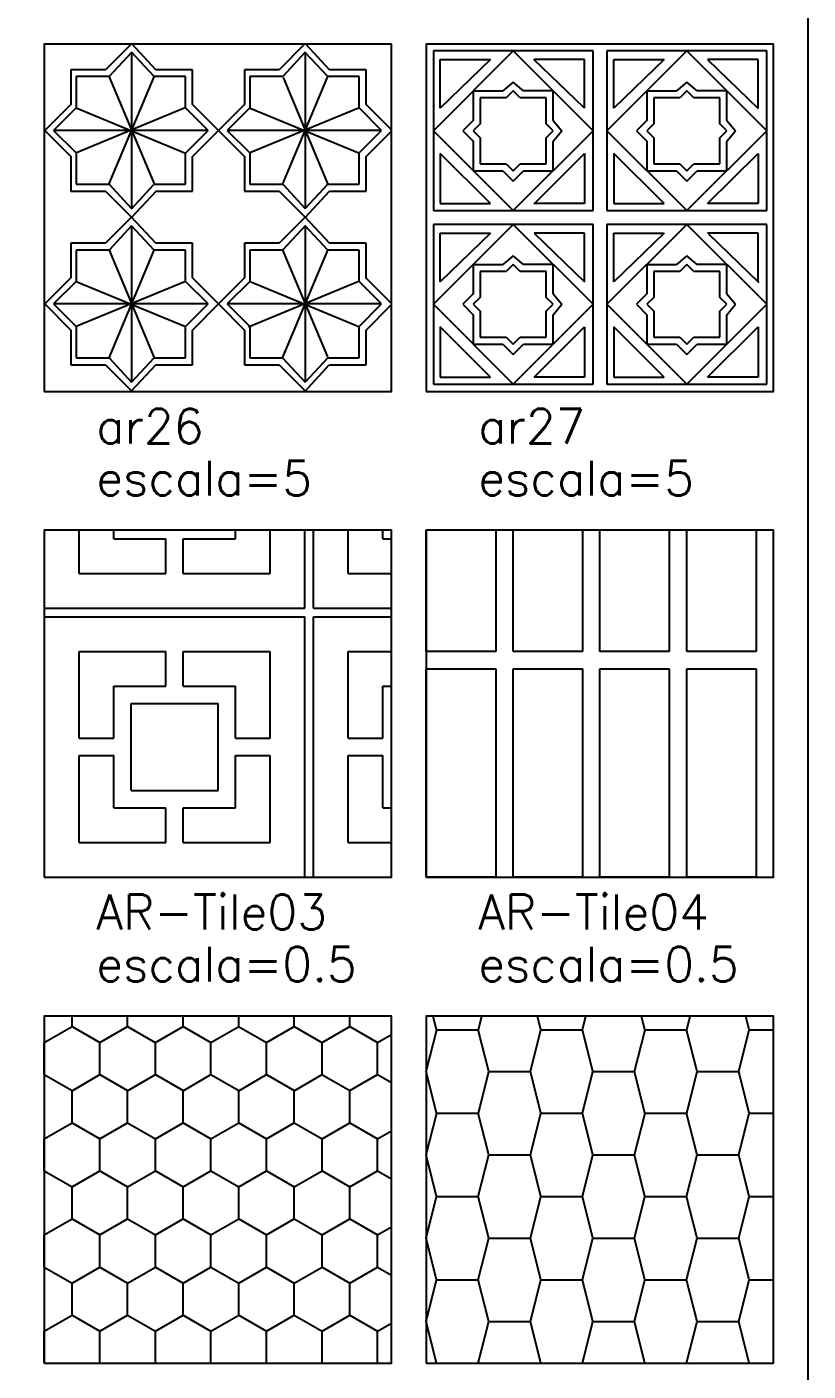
# Model space of a CAD drawing. Header units: inches. Extents: x -1 to 462, y -162 to 137.
# Drawn here: x 76.5 to 99, y 27.77 to 66.5 of the extents above; entities that cross this region are included whole.
import ezdxf

# ---------------------------------------------------------------- set-up
doc = ezdxf.new("R2010")
doc.units = ezdxf.units.IN
doc.header["$MEASUREMENT"] = 0
doc.layers.add('FORMATO', color=7, linetype='Continuous', plot=False)
for name, color, linetype in [('HATCH', 7, 'Continuous'), ('RECTANGLE', 7, 'Continuous'), ('TEXT', 5, 'Continuous')]:
    doc.layers.add(name, color=color, linetype=linetype)
doc.styles.add('nr', font='simplex.shx')

msp = doc.modelspace()

# ---------------------------------------------------------------- hatches: boundary and pattern name
at = {"layer": 'HATCH'}
h = msp.add_hatch(dxfattribs=at)
h.set_pattern_fill('AR26', color=256, scale=5, style=0, pattern_type=2)
h.set_pattern_definition([(67.249, (78.85, 56.95), (25.00002579417833, 59.99998944922339), [3.361545, -164.715815]), (292.751, (78.85, 60.05), (40.00003892415661, -94.99998542805037), [3.361545, -164.7158149999999]), (202.4259, (81.05, 59.15000000000001), (-229.9999343031178, -95.00015395310481), [3.40771, -337.3634699999999]), (337.5741, (77.9, 59.15000000000001), (84.99997539105671, -35.00005378232267), [3.40771, -337.3634699999999]), (180, (81.7, 58.5), (-5.000000000000001, -4.999999999999999), [4.45, -0.55]), (270, (79.5, 60.75), (4.999999999999999, -5.000000000000001), [4.5, -0.5]), (180, (78.75, 60.25), (-5.000000000000001, -4.999999999999999), [1, -4]), (45, (81.25, 57.75), (0, 5.00000154724476), [1.06066, -6.010409999999999]), (0, (77.9, 56.95), (5, 5), [0.95, -4.050000000000001]), (270, (77.9, 57.84999999999999), (4.999999999999999, -5.000000000000001), [0.8999999999999999, -4.1]), (0, (77.75, 56.75), (5, 5), [1, -4]), (270, (77.75, 57.75), (4.999999999999999, -5.000000000000001), [1, -4]), (46.9749, (79.5, 56), (65.00004158309642, 69.99996131801063), [1.025915, -101.56551]), (315, (78.75, 56.75), (5.00000154724476, -1.110223024625157e-15), [1.06066, -6.010409999999999]), (47.12109999999999, (79.5, 56.25), (59.99999876623821, 65.00000396470404), [0.9552499999999999, -94.569615]), (312.8789, (78.85, 56.95), (4.999999639869265, -5.000003147602231), [0.9552499999999999, -94.569615]), (90, (81.25, 56.75), (-4.999999999999999, 5), [1, -4]), (0, (80.2, 56.75), (5, 5), [1.05, -3.95]), (90, (81.05, 56.95), (-4.999999999999999, 5), [0.8999999999999999, -4.1]), (0, (80.15, 56.95), (5, 5), [0.8999999999999999, -4.1]), (135, (81.7, 58.5), (-5.00000154724476, 0), [0.9192400000000001, -6.15183]), (135, (82, 58.5), (-5.00000154724476, 0), [1.06066, -6.010409999999999]), (180, (81.05, 60.05), (-5.000000000000001, -4.999999999999999), [0.8999999999999999, -4.1]), (90, (81.05, 59.15000000000001), (-4.999999999999999, 5), [0.8999999999999999, -4.1]), (180, (81.25, 60.25), (-5.000000000000001, -4.999999999999999), [1.05, -3.95]), (90, (81.25, 59.25), (-4.999999999999999, 5), [1, -4]), (227.1211, (79.5, 60.75), (-59.99999876623819, -65.00000396470405), [0.9552499999999999, -94.569615]), (132.8789, (80.15, 60.05), (-4.999999639869263, 5.000003147602233), [0.9552499999999999, -94.569615]), (225, (79.5, 61), (-5.551115123125783e-16, -5.000001547244761), [1.06066, -6.010409999999999]), (133.0251, (80.2, 60.25), (-5.000004544972975, 4.999998852637327), [1.025915, -101.56551]), (180, (78.85, 60.05), (-5.000000000000001, -4.999999999999999), [0.95, -4.050000000000001]), (315, (77.25, 58.5), (5.00000154724476, -1.110223024625157e-15), [0.9192400000000001, -6.15183]), (225, (77.9, 59.15000000000001), (-5.551115123125783e-16, -5.000001547244761), [0.9192400000000001, -6.15183]), (315, (77, 58.5), (5.00000154724476, -1.110223024625157e-15), [1.06066, -6.010409999999999]), (225, (77.75, 59.25), (-5.551115123125783e-16, -5.000001547244761), [1.06066, -6.010409999999999]), (270, (77.75, 60.25), (4.999999999999999, -5.000000000000001), [1, -4]), (270, (77.9, 60.05), (4.999999999999999, -5.000000000000001), [0.8999999999999999, -4.1]), (45, (81.05, 57.84999999999999), (0, 5.00000154724476), [0.9192400000000001, -6.15183])])
h.paths.add_polyline_path([(77, 56), (87, 56), (87, 66), (77, 66)])
h = msp.add_hatch(dxfattribs=at)
h.set_pattern_fill('AR27', color=256, scale=5, style=0, pattern_type=2)
h.set_pattern_definition([(45, (88.2, 58.5), (0, 5.00000154724476), [3.25269, -3.818375]), (135, (90.5, 56.2), (-5.00000154724476, 0), [3.25269, -3.818375]), (225, (92.8, 58.5), (-5.551115123125783e-16, -5.000001547244761), [3.25269, -3.818375]), (315, (90.5, 60.8), (5.00000154724476, -1.110223024625157e-15), [3.25269, -3.818375]), (270, (88.4, 57.84999999999999), (4.999999999999999, -5.000000000000001), [1.45, -3.55]), (90, (88.4, 59.15000000000001), (-4.999999999999999, 5), [1.4, -3.6]), (90, (92.55, 59.15000000000001), (-4.999999999999999, 5), [1.4, -3.6]), (270, (92.55, 57.84999999999999), (4.999999999999999, -5.000000000000001), [1.45, -3.55]), (0, (88.4, 60.55), (5, 5), [1.45, -3.55]), (223.9949, (89.85, 60.55), (-5.000001129301026, -4.999999058861256), [2.015565, -199.54088]), (0, (88.4, 56.40000000000001), (5, 5), [1.45, -3.55]), (135, (89.85, 56.40000000000001), (-5.00000154724476, 0), [2.05061, -5.02046]), (180, (92.55, 56.40000000000001), (-5.000000000000001, -4.999999999999999), [1.45, -3.55]), (45, (91.1, 56.40000000000001), (0, 5.00000154724476), [2.05061, -5.02046]), (180, (92.55, 60.55), (-5.000000000000001, -4.999999999999999), [1.45, -3.55]), (316.0051, (91.1, 60.55), (140.0000339961624, -134.9999664220359), [2.015565, -199.54088]), (309.8056, (91.65, 58.8), (5.000004010523854, -4.999998324986757), [0.39051, -38.660735]), (0, (89.35, 59.65000000000001), (5, 5), [0.8500000000000001, -4.149999999999999]), (0, (88.2, 56.2), (5, 5), [4.600000000000001, -0.4]), (90, (92.8, 56.2), (-4.999999999999999, 5), [4.600000000000001, -0.4]), (180, (92.8, 60.8), (-5.000000000000001, -4.999999999999999), [4.600000000000001, -0.4]), (270, (88.2, 60.8), (4.999999999999999, -5.000000000000001), [4.600000000000001, -0.4]), (225, (89.35, 58.8), (-5.551115123125783e-16, -5.000001547244761), [0.424265, -6.646805000000001]), (315, (89.05, 58.5), (5.00000154724476, -1.110223024625157e-15), [0.424265, -6.646805000000001]), (219.8056, (90.5, 59.90000000000001), (-4.99999832498676, -5.000004010523852), [0.39051, -38.660735]), (140.1944, (90.8, 59.65000000000001), (-24.99999030650713, 20.00001216292567), [0.39051, -38.660735]), (90, (91.65, 58.8), (-4.999999999999999, 5), [0.8500000000000001, -4.149999999999999]), (180, (91.65, 59.65000000000001), (-5.000000000000001, -4.999999999999999), [0.8500000000000001, -4.149999999999999]), (270, (89.35, 59.65000000000001), (4.999999999999999, -5.000000000000001), [0.8500000000000001, -4.149999999999999]), (180, (90.3, 59.45), (-5.000000000000001, -4.999999999999999), [0.75, -4.25]), (270, (89.55, 59.45), (4.999999999999999, -5.000000000000001), [0.75, -4.25]), (270, (89.55, 58.3), (4.999999999999999, -5.000000000000001), [0.75, -4.25]), (225, (89.55, 58.7), (-5.551115123125783e-16, -5.000001547244761), [0.282845, -6.788225]), (315, (89.35, 58.5), (5.00000154724476, -1.110223024625157e-15), [0.282845, -6.788225]), (0, (90.8, 57.34999999999999), (5, 5), [0.8500000000000001, -4.149999999999999]), (90, (91.65, 57.34999999999999), (-4.999999999999999, 5), [0.8500000000000001, -4.149999999999999]), (0, (90.7, 57.55), (5, 5), [0.75, -4.25]), (90, (91.45, 57.55), (-4.999999999999999, 5), [0.75, -4.25]), (315, (90.3, 57.55), (5.00000154724476, -1.110223024625157e-15), [0.282845, -6.788225]), (45, (90.5, 57.34999999999999), (0, 5.00000154724476), [0.282845, -6.788225]), (0, (89.55, 57.55), (5, 5), [0.75, -4.25]), (0, (89.35, 57.34999999999999), (5, 5), [0.8500000000000001, -4.149999999999999]), (270, (89.35, 58.2), (4.999999999999999, -5.000000000000001), [0.8500000000000001, -4.149999999999999]), (50.1944, (91.65, 58.2), (20.00001216292566, 24.99999030650714), [0.39051, -38.660735]), (45, (91.45, 58.3), (0, 5.00000154724476), [0.282845, -6.788225]), (135, (91.65, 58.5), (-5.00000154724476, 0), [0.282845, -6.788225]), (90, (91.45, 58.7), (-4.999999999999999, 5), [0.75, -4.25]), (180, (91.45, 59.45), (-5.000000000000001, -4.999999999999999), [0.75, -4.25]), (135, (90.7, 59.45), (-5.00000154724476, 0), [0.282845, -6.788225]), (225, (90.5, 59.65000000000001), (-5.551115123125783e-16, -5.000001547244761), [0.282845, -6.788225]), (315, (90.2, 57.34999999999999), (5.00000154724476, -1.110223024625157e-15), [0.424265, -6.646805000000001]), (45, (90.5, 57.05), (0, 5.00000154724476), [0.424265, -6.646805000000001])])
h.paths.add_polyline_path([(88, 56), (98, 56), (98, 66), (88, 66)])
h = msp.add_hatch(dxfattribs=at)
h.set_pattern_fill('AR-TILE03', color=256, scale=0.5, style=0, pattern_type=2)
h.set_pattern_definition([(0, (77, 42), (0, 7.75), [7.5, -0.25]), (90, (77, 42), (-7.75, 4.745349621061712e-16), [7.5, -0.25]), (0, (77, 49.5), (0, 7.75), [7.5, -0.25]), (90, (84.5, 42), (-7.75, 4.745349621061712e-16), [7.5, -0.25]), (0, (78, 43), (0, 7.75), [2.5, -0.5, 2.5, -2.25]), (90, (78, 43), (-7.75, 4.745349621061712e-16), [2.5, -0.5, 2.5, -2.25]), (0, (78, 48.5), (0, 7.75), [2.5, -0.5, 2.5, -2.25]), (90, (83.5, 43), (-7.75, 4.745349621061712e-16), [2.5, -0.5, 2.5, -2.25]), (0, (79.5, 44.5), (0, 7.75), [2.5, -5.25]), (90, (79.5, 44.5), (-7.75, 4.745349621061712e-16), [2.5, -5.25]), (0, (79.5, 47), (0, 7.75), [2.5, -5.25]), (90, (82, 44.5), (-7.75, 4.745349621061712e-16), [2.5, -5.25]), (90, (80.5, 43), (-7.75, 4.745349621061712e-16), [1, -3.5, 1, -2.25]), (90, (81, 43), (-7.75, 4.745349621061712e-16), [1, -3.5, 1, -2.25]), (0, (78, 45.5), (0, 7.75), [1, -3.5, 1, -2.25]), (0, (78, 46), (0, 7.75), [1, -3.5, 1, -2.25]), (0, (79, 44), (0, 7.75), [1.5, -0.5, 1.5, -4.25]), (0, (79, 47.5), (0, 7.75), [1.5, -0.5, 1.5, -4.25]), (90, (79, 44), (-7.75, 4.745349621061712e-16), [1.5, -0.5, 1.5, -4.25]), (90, (82.5, 44), (-7.75, 4.745349621061712e-16), [1.5, -0.5, 1.5, -4.25])])
h.paths.add_polyline_path([(77, 42), (87, 42), (87, 52), (77, 52)])
h = msp.add_hatch(dxfattribs=at)
h.set_pattern_fill('AR-TILE04', color=256, scale=0.5, style=0, pattern_type=2)
h.set_pattern_definition([(90, (88, 42), (-2.5, 1.530757942277972e-16), [6, -0.5]), (0, (88, 48), (0, 6.5), [2, -0.5]), (270, (90, 48), (2.5, -4.592273826833915e-16), [6, -0.5]), (180, (90, 42), (-7.959941299845452e-16, -6.5), [2, -0.5])])
h.paths.add_polyline_path([(88, 42), (98, 42), (98, 52), (88, 52)])
h = msp.add_hatch(dxfattribs=at)
h.set_pattern_fill('AR-TILE12', color=256, scale=0.2, style=0, pattern_type=2)
h.set_pattern_definition([(90, (77, 28), (-0.7999999999999999, 1.3855874), [0.9237860000000002, -1.8475748]), (30, (77, 28.92378600000001), (0.7999538875636305, 1.385614023027551), [0.9237860000000002, -1.8477568]), (329.9999999999999, (77.8, 29.385586), (1.599953887563631, 2.662302755016555e-05), [0.9237860000000002, -1.8477568])])
h.paths.add_polyline_path([(77, 28), (87, 28), (87, 38), (77, 38)])
h = msp.add_hatch(dxfattribs=at)
h.set_pattern_fill('AR-TILE13', color=256, scale=0.2, style=0, pattern_type=2)
h.set_pattern_definition([(0, (88.3, 30.40000000000001), (1.5, 1.2), [1.2, -1.8]), (75.9582, (89.5, 28), (-2.999991041471417, 0.0002957891836663507), [1.23694, -4.94772]), (75.9582, (88, 29.2), (-2.999991041471417, 0.0002957891836663507), [1.23694, -4.94772]), (75.9582, (88, 31.59999999999999), (-2.999991041471417, 0.0002957891836663507), [1.23694, -4.94772]), (75.9582, (89.5, 30.40000000000001), (-2.999991041471417, 0.0002957891836663507), [1.23694, -4.94772]), (75.9582, (89.5, 32.8), (-2.999991041471417, 0.0002957891836663507), [1.23694, -4.94772]), (104.035, (88.3, 28), (-2.999991055448183, 6.025692176825359e-05), [1.23694, -4.94772]), (104.035, (89.8, 29.2), (-2.999991055448183, 6.025692176825359e-05), [1.23694, -4.94772]), (104.035, (88.3, 30.40000000000001), (-2.999991055448183, 6.025692176825359e-05), [1.23694, -4.94772]), (104.035, (88.3, 32.8), (-2.999991055448183, 6.025692176825359e-05), [1.23694, -4.94772]), (104.035, (89.8, 31.59999999999999), (-2.999991055448183, 6.025692176825359e-05), [1.23694, -4.94772])])
h.paths.add_polyline_path([(88, 28), (98, 28), (98, 38), (88, 38)])

# ---------------------------------------------------------------- linework, layer by layer
at = {"layer": 'FORMATO'}
msp.add_lwpolyline([(-0.9999999999999999, -4), (98.99999999999999, -4), (99, 137), (-0.9999999999999858, 137)], close=True, dxfattribs=at)
at = {"layer": 'RECTANGLE'}
for points in [[(77, 56), (87, 56), (87, 66), (77, 66)], [(88, 56), (98, 56), (98, 66), (88, 66)], [(77, 42), (87, 42), (87, 52), (77, 52)], [(88, 42), (98, 42), (98, 52), (88, 52)], [(77, 28), (87, 28), (87, 38), (77, 38)], [(88, 28), (98, 28), (98, 38), (88, 38)]]:
    msp.add_lwpolyline(points, close=True, dxfattribs=at)

# ---------------------------------------------------------------- texts
at = {"layer": 'TEXT', "style": 'nr'}
for s, p in [('ar26', (78.5, 54.5)), ('ar27', (89.5, 54.5)), ('escala=5', (78.5, 53)), ('escala=5', (89.5, 53)), ('AR-Tile03', (78.5, 40.5)), ('AR-Tile04', (89.5, 40.5)), ('escala=0.5', (78.5, 39)), ('escala=0.5', (89.5, 39))]:
    msp.add_text(s, height=1, dxfattribs=at).set_placement(p)

doc.saveas('drawing.dxf')
